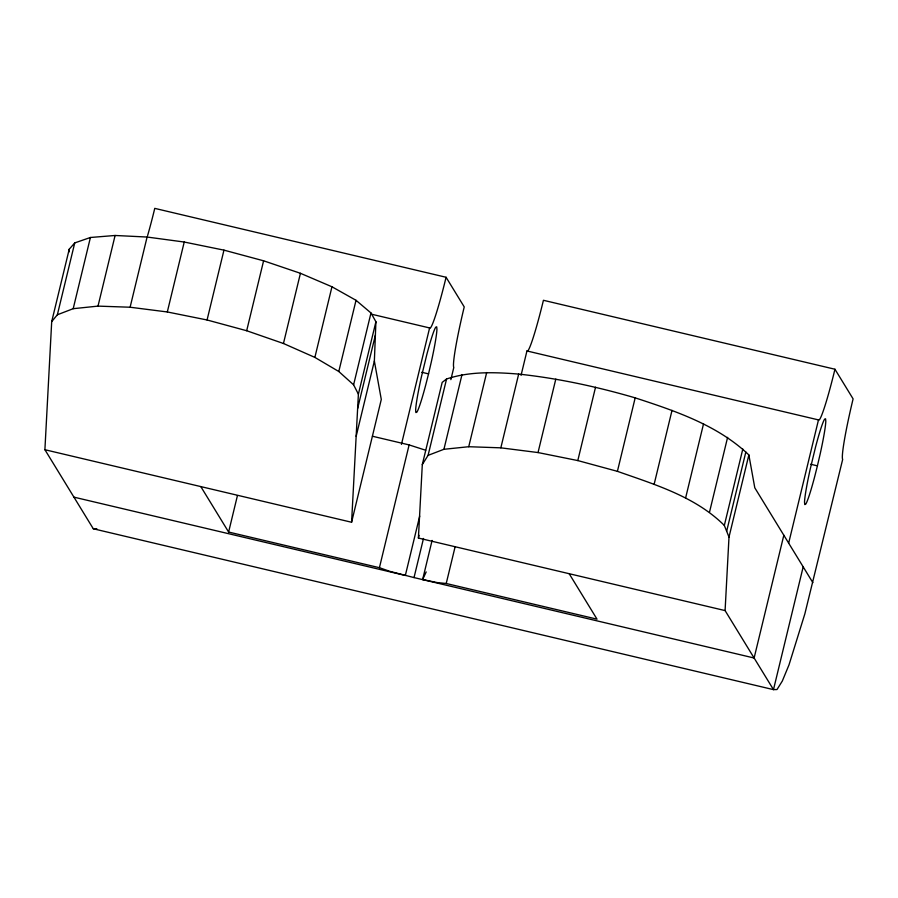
<?xml version="1.0" encoding="UTF-8"?>
<svg xmlns="http://www.w3.org/2000/svg" width="898" height="898" viewBox="0 0 898 898"><rect width="100%" height="100%" fill="white"/><g stroke="black" fill="none" stroke-linecap="round" stroke-linejoin="round"><path stroke-width="1.35" d="M69.124 251.889L69.225 249.217L74.747 242.909L90.417 237.487L115.101 235.478L147.092 237.038L184.225 242.033L223.961 250.138L263.597 260.802L300.437 273.295L331.957 286.776L356.023 300.302L370.986 312.975L375.914 321.753L374.365 361.052L356.158 436.316M521.053 375.33L526.946 350.961A57.36 4.086 -76.7 0 0 543.425 300.291L834.949 369.235L853.1 398.88A57.36 4.086 -76.7 0 0 842.672 459.428L804.844 613.895L789.016 664.846L782.293 681.088L776.995 689.541L773.481 689.63L93.291 528.765L44.9 449.718L51.702 321.619L69.225 249.217M44.9 449.718L351.589 522.254L358.392 394.155L375.914 321.753M803.182 566.84L773.481 689.63L725.09 610.584L418.401 538.048L422.307 464.547L442.175 382.402L446.564 378.99C469.609 371.289 494.54 372.131 518.674 374.084C558.174 378.316 597.08 386.724 635.178 397.859C675.431 411.015 717.783 425.259 748.865 454.938L754.791 487.805L812.858 582.656M725.09 610.584L728.996 537.083L748.865 454.938M428.537 373.882L431.242 362.253A44.305 3.154 -76.7 0 0 436.933 329.184L436.697 326.816L435.721 327.209A44.305 3.154 -76.7 0 0 426.73 354.89L421.342 377.115A44.305 3.154 -76.7 0 0 415.651 410.195L415.886 412.564L416.863 412.171A44.305 3.154 -76.7 0 0 425.854 384.49L428.537 373.882L421.723 372.266M817.405 465.849L820.11 454.231A44.305 3.154 -76.7 0 0 825.801 421.151L825.565 418.782L824.6 419.175A44.305 3.154 -76.7 0 0 815.597 446.856L810.221 469.093A44.305 3.154 -76.7 0 0 804.518 502.162L804.799 504.597L805.731 504.137A44.305 3.154 -76.7 0 0 814.733 476.468L817.405 465.849L810.591 464.232M51.702 321.619L57.36 314.771L74.747 242.909M57.36 314.771L73.198 308.688L90.417 237.487M73.198 308.688L98.005 306.117L115.101 235.478M98.005 306.117L130.109 307.228L147.092 237.038M130.109 307.228L167.309 311.965L184.225 242.033M167.309 311.965L207.068 319.98L223.961 250.138M358.392 394.155L353.599 384.827L338.793 371.503L314.872 357.404L283.454 343.496L246.681 330.733L263.597 260.802M783.831 535.23L754.118 658.01L414.023 577.582L390.046 571.409L379.416 567.704L228.62 532.043L237.431 495.606M283.454 343.496L300.437 273.295M314.872 357.404L331.957 286.776M338.793 371.503L356.023 300.302M353.599 384.827L370.986 312.975M357.629 408.511L375.386 335.122M351.589 522.254L381.291 399.464L374.365 361.052M401.44 444.387L429.603 327.938A57.36 4.086 -76.7 0 0 446.082 277.269L154.759 208.37A57.36 4.086 -76.7 0 1 147.631 235.512M379.416 567.704L409.118 444.914L372.434 436.237M422.307 464.547L428.088 455.365L446.564 378.99M450.852 379.652L453.804 367.462A57.36 4.086 -76.7 0 1 464.232 306.914L446.082 277.269M419.703 516.092L405.335 575.461L73.928 497.144M418.401 538.048L419.052 535.354M428.088 455.365L443.926 449.292L462.01 374.545M414.023 577.582L423.497 538.452M569.186 573.71L597.013 619.16L446.227 583.498L437.292 582.589L422.632 579.558L432.095 540.428M443.926 449.292L468.734 446.721L486.682 372.535M446.227 583.498L455.039 547.073M468.734 446.721L500.837 447.833L518.674 374.084M500.837 447.833L538.025 452.558L555.806 379.091M538.025 452.558L577.796 460.573L595.542 387.195M728.996 537.083L724.327 525.431C695.434 496.661 654.923 484.561 617.409 471.338L635.178 397.859M654.182 484.101L672.018 410.352M685.601 498.008L703.538 423.822M709.521 512.107L727.605 437.36M724.327 525.431L742.803 449.045M726.662 531.257L745.834 451.997M788.669 543.133L818.482 419.905A57.36 4.086 -76.7 0 0 834.949 369.235M422.632 579.558L426.191 571.936M93.291 528.765L96.804 528.664M371.076 314.098L429.603 327.938M526.946 350.961L818.482 419.905M207.068 319.98L246.681 330.733M577.796 460.573L617.409 471.338M425.686 450.246L409.118 444.914M200.804 486.581L228.62 532.043"/></g></svg>
